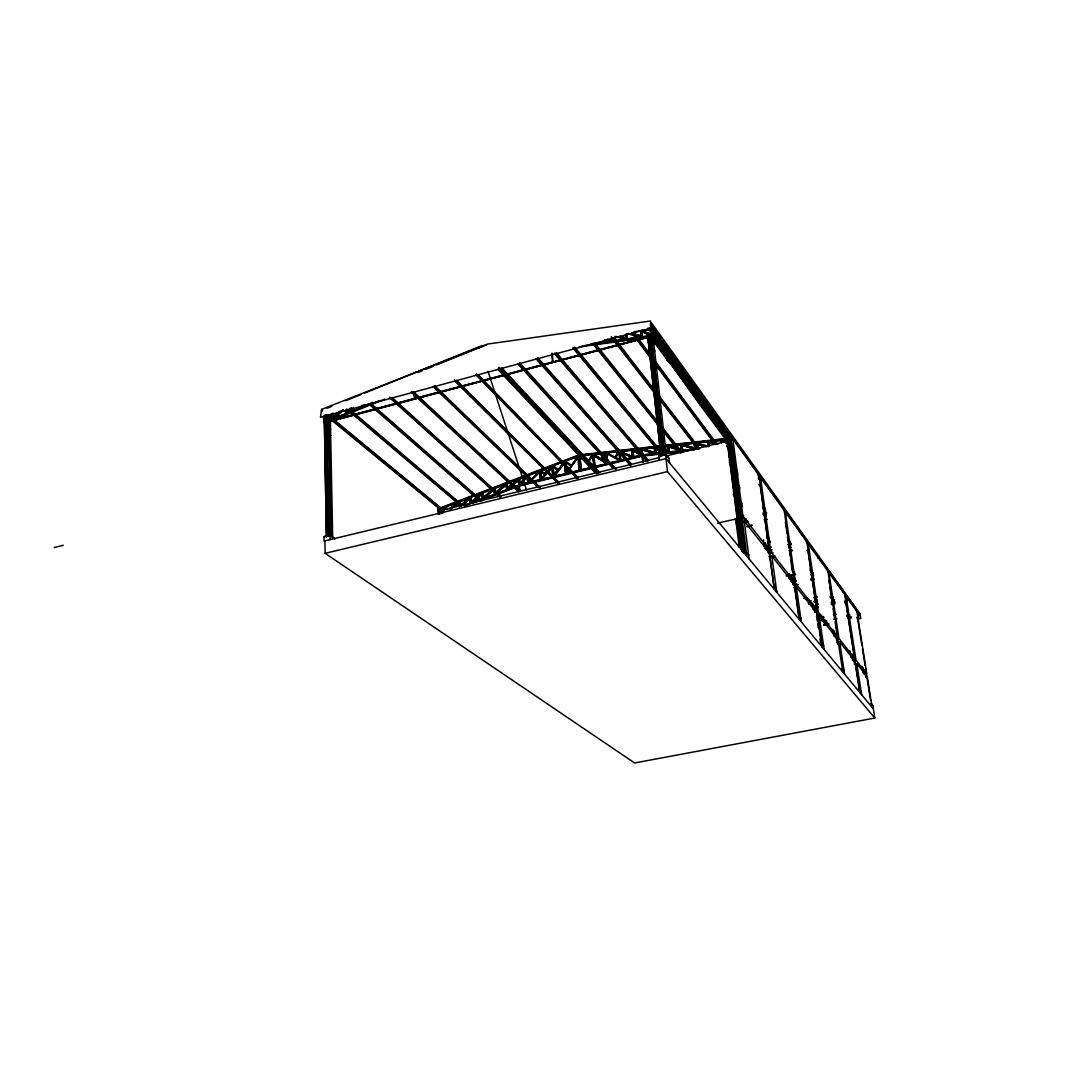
<?xml version="1.0" encoding="UTF-8"?>
<svg xmlns="http://www.w3.org/2000/svg" width="1084" height="1084" viewBox="0 0 1084 1084"><rect width="100%" height="100%" fill="white"/><g stroke="black" fill="none" stroke-linecap="round" stroke-linejoin="round"><path stroke-width="1.5" d="M663.95 354.441L665.535 356.609L666.552 356.473L664.235 347.232L663.218 347.381M664.316 346.392L666.606 349.563L666.565 355.118L664.316 346.392L663.3 346.528L665.59 349.698L665.562 353.858M666.741 356.731L665.712 356.866L668.069 360.091L669.085 359.956L666.741 356.731L666.782 350.701L665.766 350.837M668.069 360.091L666.145 352.341M668.083 358.682L668.123 353.194L665.874 350.078L666.89 349.942L669.14 353.059L669.099 358.547L668.083 358.682L667.337 355.809M669.085 359.956L666.782 350.701M669.316 354.495L670.617 361.541L669.275 360.213L669.316 354.495L668.11 354.4M669.668 360.796L669.709 355.403L670.725 355.267L670.684 360.66L669.316 353.316L668.3 353.452M670.915 354.482L671.213 363.926L701.145 405.009L700.169 405.118L668.259 360.349M658.909 338.885L658.842 344.671L656.484 335.525L658.909 338.885L657.866 339.021L656.254 336.785M659.086 340.213L661.43 349.441L659.018 346.135L659.086 340.213L658.042 340.362M661.43 349.319L660.4 349.576L658.435 341.867M660.427 346.894L660.468 342.612L658.882 340.417M660.413 348.316L661.443 348.181L661.497 342.476L659.113 339.17L658.083 339.319M661.619 349.698L661.674 343.736L664.004 352.978L662.974 353.113L660.59 349.834L661.619 349.698L664.004 352.978M662.974 353.113L660.644 343.885M661.484 344.007L663.042 346.162L662.988 351.799L664.018 351.663L664.058 346.026L661.728 342.801L660.698 342.937M664.235 347.232L664.194 353.221L666.552 356.473M665.535 356.609L663.991 350.376M650.861 334.915L650.901 330.485L652.243 337.503M652.527 337.246L652.595 330.661L653.638 330.512L653.544 339.82L670.861 362.72L668.936 362.327L652.676 340.064L653.72 339.929M653.747 338.872L653.815 332.978L656.213 342.273L653.747 338.872L652.703 339.021L655.183 342.409L652.771 333.127M655.21 339.807L655.251 335.403L656.294 335.254L656.226 341.135L653.815 331.839L652.785 331.975M657.812 344.807L657.866 339.021M856.048 609.628L859.517 615.129L651.172 325.634L651.281 322.544L859.978 613.747M480.781 347.137L480.862 346.148L485.876 345.444M566.227 472.001L571.119 466.188L566.58 472.353L565.414 462.245L571.119 466.188M577.867 456.188L571.702 465.402L577.867 456.188L565.306 460.998L578.206 456.554M566.336 473.22L577.975 457.421L566.336 473.22L579.425 470.483L566.688 473.586M614.899 457.177L618.978 451.771L606.525 452.746L618.652 451.405L614.899 457.177L606.525 452.746M619.099 453.031C608.829 467.638 622.826 441.039 619.75 459.548M592.596 454.304L579.683 455.754L592.596 454.304L587.799 461.472L592.081 455.808M588.165 461.581L592.718 455.565L593.951 465.7L588.165 461.581L597.989 472.204M588.504 461.947L593.056 455.917M601.254 459.115L605.36 452.882L601.254 459.115L593.531 454.21L605.36 452.882M601.647 459.209L606.81 462.529L601.647 459.209L605.685 453.857L606.647 460.876M601.986 459.562L606.01 454.223M553.545 475.036L557.582 469.955L552.881 466.77L553.897 475.388M564.412 461.337L553.016 465.7L564.412 461.337L558.545 469.535L563.721 463.003M554.913 474.114L557.582 469.955M553.653 476.31L564.52 462.597L565.78 473.803L553.653 476.31L565.78 473.803M554.005 476.662L564.872 462.963M540.347 470.551L545.062 473.749L551.905 466.12L545.415 474.101L540.347 470.551L551.905 466.12M544.751 474.833L541.295 478.681L540.442 471.797L544.751 474.833L541.295 478.6L540.442 471.797M541.024 479.372L552 467.15L553.097 476.879L541.024 479.372L553.097 476.879M541.377 479.724L552.352 467.516M440.578 513.437L446.134 508.071L440.985 513.775M325.485 421.554L332.544 413.817M440.28 512.691L446.08 507.082M329.346 416.175L324.604 420.362L329.888 414.589M519.683 483.64L527.041 475.632L519.331 478.586L520.049 483.992L519.331 478.586M527.922 482.99L527.109 476.526L527.922 482.99L519.751 484.534L527.407 475.984L519.697 478.925M520.117 484.887L527.474 476.879M539.818 471.242L528.287 475.646L528.748 481.879L539.818 471.242L528.45 482.421L540.482 479.941L539.52 471.784L540.36 478.383M528.816 482.773L539.886 472.136M340.173 411.053L333.073 417.015L332.991 413.18M334.766 416.446L340.674 411.486M345.999 410.944L346.067 413.749L333.1 418.329L342.95 409.779M333.615 418.763L343.465 410.213M351.284 407.638L346.487 411.663L346.433 409.074M348.194 411.08L351.799 408.072M346.528 412.923L359.536 408.316L346.528 412.923L351.46 408.56M347.029 413.356L353.208 407.95M371.487 403.505L360.01 407.503L362.476 405.253M360.511 407.936L364.224 404.644M449.101 509.101L457.624 502.664M450.659 508.464L456.459 503.64M450.456 508.965L458.112 503.247L450.849 509.29M458.803 506.499L469.765 498.017L459.196 506.838L458.546 501.824L469.386 497.692M460.063 506.445L470.158 498.694L461.662 505.767M470.863 501.946L481.96 493.356L471.255 502.285L470.591 497.217L481.581 493.017M481.133 499.629L470.93 503.044L481.865 493.776L482.543 499.101L481.865 493.776M471.31 503.382L482.244 494.114M493.83 488.342L482.678 492.597L482.976 497.38L494.196 488.681M484.562 496.716L492.99 489.683M483.03 498.328L493.992 489.196L494.683 494.467L483.03 498.423L494.683 494.467M483.41 498.667L494.372 489.534M506.106 483.64L495.117 492.786L494.819 487.963L506.485 483.979M505.266 484.995L495.496 493.125L494.819 487.963M495.442 494.168L506.174 484.589L506.77 488.179M495.185 493.735L506.553 484.927M517.583 480.293L507.312 488.179L518.816 479.263M507.38 489.128L518.884 480.212L507.38 489.128L519.222 485.104L507.759 489.48M668.95 361.297L666.687 359.59L668.245 361.392L668.3 354.631L669.356 360.376L667.08 353.628M327.056 408.275L331.745 406.378M345.782 400.687L361.392 394.373M364.522 393.113L480.022 346.365L480.226 347.286L436.513 364.983M417.774 372.557L422.448 370.66M425.578 369.4L433.383 366.243M328.032 414.522L325.037 415.741L325.119 420.782M332.124 418.722L332.029 413.383L324.97 421.134L332.639 419.142L330.173 420.145M333.1 418.329L346.067 413.749M360.01 407.503L372.571 402.435M478.871 347.842L479.548 347.571M328.506 421.175L379.644 400.579M329.021 421.595L384.793 399.142M438.342 514.344L438.072 508.762L578.68 454.968L660.441 445.822M440.05 508.491L454.264 503.057M457.421 501.851L579.032 455.334L590.699 454.02M439.603 514.209L438.979 509.317L445.687 506.743M446.703 509.507L446.554 506.418L457.231 502.339M507.312 488.179L506.987 483.301L518.45 478.925M539.453 470.89L527.922 475.293L528.382 481.526M438.979 509.317L444.738 507.597M456.093 503.247L446.554 506.418M469.765 498.017L458.938 502.163L459.196 506.838M470.591 497.217L480.402 493.965M483.071 492.935L492.813 489.209M495.198 488.301L505.076 484.521M506.987 483.301L517.38 479.819M540.699 470.903L552.271 466.472M464.453 505.51L470.049 503.382L469.765 498.355M470.93 503.044L482.163 498.762M495.076 493.83L506.878 489.805L495.564 494.128M464.846 505.849L470.442 503.708L470.253 500.361M472.312 503.423L518.979 485.618L642.568 455.632L661.064 453.586M478.911 501.377L519.344 485.957L642.88 455.998L661.362 453.966M324.373 420.782L326.433 536.81L324.373 420.782L327.382 420.091M663.232 455.266L660.955 455.822L647.663 335.349L651.01 334.577M324.482 421.053L327.382 420.28L330.444 422.787M647.758 335.647L651.023 334.78M642.175 336.799L650.305 335.2L641.565 331.27L642.541 337.3L641.565 331.27M326.636 421.256L328.411 420.226M323.56 416.27L323.669 422.448L651.904 335.81L651.01 327.802L647.676 328.262M646.633 337.503L328.777 421.784L646.565 337.409M328.669 421.297L646.606 337.802M651.606 338.14L653.178 337.734L650.942 334.482M324.577 427.299L327.49 426.527L330.552 429.02L327.653 429.969M648.462 342.124L651.755 341.257L653.923 344.387M324.59 427.489L327.49 426.73L330.552 429.21M648.489 342.327L651.769 341.46M652.351 344.807L653.896 344.197M324.699 433.776L327.612 433.017L330.674 435.673L327.774 436.432M649.208 348.845L652.5 347.978L654.655 350.904L651.362 351.758M324.699 433.966L327.612 433.207M649.235 349.048L652.527 348.181L654.668 351.094L651.389 351.961M327.761 436.242L330.674 435.483M54.2 547.556L63.251 545.266M478.721 453.397L519.426 491.323L519.195 484.792M519.751 484.534L527.556 482.637M528.45 482.421L540.117 479.589M580.902 469.684L594.059 466.933L581.254 470.049L579.791 456.974L593.72 466.581M594.642 466.35L606.932 463.817L594.981 466.716L593.639 455.47L606.593 463.451M607.514 463.22L619.858 460.673L607.853 463.586L606.62 453.789L619.858 460.673M620.454 460.077L632.853 457.516L620.78 460.443L619.682 452.204L632.528 457.15M633.462 456.92C654.953 449.386 627.609 465.632 632.826 450.741L641.606 454.955M519.168 484.982L519.805 491.472M642.717 462.014L642.446 455.808L643.232 462.082M324.008 536.932L330.01 535.469L335.024 538.992L329.997 535.062L323.994 536.512L324.075 541.065L666.01 458.627L873.338 708.828M669.465 462.8L668.936 458.085L665.481 453.884L658.679 455.524L659.194 460.266M658.72 455.957L665.535 454.318L668.991 458.505M659.668 457.502L442.543 509.954L442.706 513.274M666.254 455.903L727.107 441.202L737.134 518.721L717.405 523.206M726.592 445.456L730.928 444.454L732.581 446.893L731.199 447.218M728.041 445.334L730.955 444.643M726.863 445.836L729.166 445.28M726.632 446.364L731.47 445.212L731.266 437.435L702.567 397.584L701.619 398.533L697.649 393.031M726.917 446.743L731.741 445.592L731.185 441.256M731.172 447.042L732.567 446.716L746.483 552.921M728.8 451.174L731.714 450.483L733.367 452.895L730.467 453.586M728.827 451.351L731.727 450.659M731.957 453.044L733.353 452.719M325.132 553.328L667.459 471.621L874.802 718.028L634.614 762.987L325.132 553.328L324.929 540.862M729.586 457.218L732.499 456.527L734.139 458.749M729.613 457.407L732.527 456.716L734.166 458.938L732.743 459.088M736.876 488.708L740.115 487.949M758.719 484.805L760.06 484.67M746.862 526.282L752.35 525.117M746.89 526.621L751.835 525.51L746.93 526.688M743.014 552.271L746.022 551.607L748.624 554.778M743.068 552.65L746.063 551.986L748.678 555.157M768.827 556.675L771.835 556.024L794.436 584.628L799.423 619.628M771.645 557.176L774.938 556.458M770.683 557.461L775.534 556.39M771.822 557.461L775.155 556.81M806.672 550.537L807.905 550.428M794.287 585.224L797.58 584.52M794.694 585.197L797.946 584.506M794.355 585.523L797.689 584.872M793.474 587.663L796.347 587.054L816.875 613.043L821.821 646.66M857.444 619.208L860.737 618.517L859.924 613.422M815.005 607.717L818.312 607.026M831.401 604.235L834.788 603.585M844.409 601.715L847.01 601.173L845.913 594.953L856.035 660.17L866.807 673.869L856.956 611.579M815.019 607.961L818.352 607.325M831.496 604.52L834.829 603.883M844.666 602.623L845.791 602.392L859.612 691.145M844.693 602.772L845.818 602.541L844.761 600.97M816.442 616.552L819.192 615.983L837.851 639.614M824.07 623.029L827.336 622.365M823.704 624.858L828.637 623.856M823.718 624.912L828.664 623.896M825.236 624.845L828.582 624.221M837.065 642.487L839.694 641.945L855.14 661.511L860.005 692.73M854.233 664.072L856.78 663.571L867.281 676.877L872.092 707.324M481.472 347.043L482.163 346.948M651.172 325.634L650.427 325.742L650.495 323.682L860.1 614.479M642.866 329.942L650.373 329.468L664.424 455.077M634.696 331.609L640.712 330.783L641.281 336.081M643.232 330.444L650.373 329.468M591.051 343.736L595.672 343.113M596.756 342.964L610.712 341.067L605.861 339.698M626.484 334.522L626.931 338.872L641.064 336.948L627.961 333.479M598.693 343.235L611.091 341.555M615.292 340.986L619.967 340.349M623.097 339.929L626.213 339.509M626.931 338.872L641.43 337.449M581.891 345.986L646.443 337.246L646.687 337.91M578.978 346.921L646.809 337.747M660.468 342.612L661.497 342.476M659.018 346.135L657.988 346.27L660.4 349.576M663.042 346.162L664.058 346.026M665.59 349.698L666.606 349.563M662.974 352.937L664.004 352.801M668.123 353.194L669.14 353.059M665.535 356.379L666.565 356.243M670.088 355.918L671.104 355.782L675.752 362.219L675.847 368.126L671.104 355.782M668.069 359.793L669.085 359.671M668.245 360.335L669.275 360.213M669.6 361.677L670.617 361.541M668.936 362.327L669.953 362.192M671.213 362.883L671.118 356.934L675.874 369.278L671.213 362.883L670.197 363.004L674.858 369.4L670.698 358.614M671.944 358.492L674.749 362.354L675.752 362.219M670.197 364.048L671.213 363.926M676.01 364.102L679.641 369.129L680.644 368.994L680.738 374.793L679.736 374.928M683.421 378.533L680.034 369.671L681.037 369.536L685.454 375.66L685.549 381.365L681.037 369.536M681.009 370.552L681.118 376.473L685.576 382.611L681.009 370.552L680.007 370.687L684.573 382.611M679.763 376.121L680.806 376.067L676.131 363.858L676.226 369.766L680.806 376.067M680.034 369.671L684.451 375.782L685.454 375.66M681.118 376.473L680.115 376.609L684.573 382.733M685.752 377.571L689.194 382.34L690.183 382.218L690.291 387.815L685.874 376.256L690.183 382.218M689.668 382.991L690.644 382.869L694.83 388.668L694.939 394.169L693.963 394.291M685.373 378.75L689.316 389.061L690.305 389.115L689.316 389.237L684.925 383.208M691.335 385.308L693.855 388.79L694.83 388.668M690.644 389.576L689.654 389.698L693.99 395.646L694.966 395.524L690.535 383.628L690.644 389.576L694.966 395.524M695.183 390.01L694.207 390.132L698.584 401.947L694.329 396.094L695.305 395.985L699.559 401.825L695.183 390.01L695.305 395.985M690.101 385.213L693.99 395.416L694.966 395.294M695.183 390.619L698.448 395.132L699.424 395.01L699.532 400.43L695.345 389.373L699.424 395.01M699.654 399.617L701.321 405.226L702.296 405.104L699.885 402.272L699.776 396.636L701.321 399.102L702.283 398.98L702.391 404.305L701.429 404.427M702.025 403.113L701.971 400.267L702.933 400.159L707.242 411.581L703.055 405.822L702.933 400.159M698.584 401.663L699.559 401.541M701.145 404.007L698.923 402.421M702.784 400.335L706.131 404.969L707.093 404.847L707.215 410.484L702.92 399.061L707.093 404.847M702.093 406.934L703.055 406.825L730.02 443.857L729.085 443.966L700.169 405.118M707.269 406.541L710.535 411.066L711.497 410.944L711.619 416.486L707.418 405.294L711.497 410.944M713.828 419.373L710.887 411.554L711.849 411.446L715.819 416.947L715.941 422.394L711.849 411.446M711.836 412.408L711.958 418.072L715.968 423.587L711.836 412.408L710.874 412.53L715.02 423.587M710.887 411.554L714.871 417.055L715.819 416.947M711.958 418.072L710.996 418.18L715.02 423.695M716.158 418.343L716.28 424.02L720.237 429.454L716.158 418.343L715.196 418.451L719.288 429.399M719.261 428.329L715.264 417.597L719.139 422.963L720.088 422.855L720.21 428.221L716.212 417.489L720.088 422.855M720.508 424.86L723.34 428.79L724.288 428.681L724.41 433.952L720.508 423.451L724.288 428.681M720.548 429.874L720.413 424.183L724.437 435.24L720.548 429.874L719.6 429.982L723.502 435.348L720.047 425.849M723.733 432.909L723.665 430.05L724.6 429.942L728.584 440.931L727.649 441.039L723.8 435.754M724.722 430.7L727.486 434.521L728.421 434.427L728.543 439.603L727.621 439.697M728.719 434.833L727.784 434.941L730.074 438.112L731.009 438.004L731.131 443.099L728.719 434.833L731.009 438.004M728.746 435.944L728.882 441.337L731.05 443.871L728.746 435.944L727.811 436.053L730.128 443.966M730.345 437.543L731.266 437.435M665.454 445.267L725.521 438.546M594.032 453.654L639.072 448.627M642.406 448.248L659.086 446.391M665.752 445.646L707.459 440.985M710.792 440.605L725.806 438.939M631.796 449.928L619.587 451.296L632.758 456.608L631.796 449.928L632.433 456.242M632.731 449.833L640.969 448.911L632.731 449.833L641.823 454.413L641.416 450.565M641.904 448.803L654.235 447.435L655.075 452.76L641.904 448.803L655.075 452.76M655.495 447.692L661.308 446.635M664.384 446.296C671.01 442.326 667.541 459.25 667.446 445.958M668.53 445.836L680.738 444.467L681.606 449.738L668.53 445.836L681.606 449.738M682.242 444.711L694.099 442.977L694.979 448.207L683.841 445.145M708.435 446.662L707.554 441.473L695.454 442.828L706.551 445.863M717.215 443.83C689.695 439.02 743.217 439.521 710.819 441.527M722.323 440.239L726.619 439.345M593.856 454.562L605.699 453.248M595.075 423.519L619.913 451.662L632.107 450.307M643.76 449.006L654.546 447.8M657.026 447.529L660.088 447.177M664.682 446.676L667.758 446.323M668.828 446.202L681.037 444.846M683.774 444.535L694.397 443.356M707.838 441.852L695.738 443.207L706.849 446.242M723.855 440.077L726.89 439.738M723.665 430.05L727.635 440.754L728.57 440.66M728.882 441.337L727.947 441.445L731.47 445.212L731.09 442.326M729.085 443.004L730.006 442.895M654.871 453.356L642.013 449.765L642.527 454.724L655.183 453.735L644.397 454.914M660.102 449.616L655.292 448.288L655.834 453.261L660.441 452.746M665.048 452.245L668.543 452.258M669.072 451.798L681.728 450.808L669.384 452.163L668.503 446.757L681.728 450.808M682.392 450.321L694.817 448.952L681.795 445.226L682.69 450.7L692.012 449.67M706.809 446.865L695.169 443.695L695.793 448.844L698.909 448.505M655.834 453.261L660.739 453.112M695.793 448.844L699.207 448.884M664.424 453.22L694.695 449.887M666.403 453.41L684.898 451.378M732.798 486.594L739.491 485.903M763.055 513.017L766.415 512.705M763.285 513.328L766.645 513.017M740.331 516.025L743.516 515.727M740.575 516.336L743.76 516.038M742.472 521.404L747.35 520.943M742.716 521.716L747.594 521.255M764.057 519.71L767.35 519.399M736.199 522.84L739.545 522.529M744.572 522.054L747.919 521.743M744.816 522.352L748.163 522.041M787.851 544.507L791.198 544.209M788.068 544.791L791.401 544.493M768.407 547.339L771.456 547.068M768.786 552.366L771.903 552.095M789.274 550.591L792.431 550.306M769.017 552.65L772.133 552.379M789.491 550.862L792.634 550.591M769.383 553.125L772.729 552.84M769.599 553.409L772.96 553.111M818.596 555.889L818.054 558.341L818.61 556.688M786.93 575.062L790.277 574.791M787.133 575.319L795.48 574.628M786.049 575.916L788.976 575.672M792.553 580.55L795.548 580.306M810.737 579.086L813.759 578.842M792.756 580.807L795.751 580.563M810.927 579.344L813.949 579.1M792.512 581.336L795.805 581.078M810.669 579.872L813.976 579.615M792.716 581.593L796.008 581.336M803.935 598.178L807.295 597.921M814.003 597.406L817.363 597.149M804.125 598.422L807.485 598.165M814.192 597.636L817.553 597.379M830.073 596.932L833.339 596.674M830.249 597.176L833.515 596.918M808.325 603.598L811.211 603.381M831.699 601.837L834.626 601.606M808.745 603.815L812.133 603.558M831.875 602.067L834.802 601.85M809.463 604.276L812.81 604.018M831.225 602.623L834.572 602.379M809.653 604.506L813 604.249M831.401 602.867L834.748 602.609M817.39 614.709L820.764 614.465M833.366 614.52L836.563 614.289M858.975 613.693L859.517 615.129M821.401 620.048L824.694 619.804M833.718 619.154L837.038 618.923M847.769 618.151L851.089 617.907M821.577 620.265L824.87 620.034M821.469 620.78L824.816 620.536M823.312 620.888L826.658 620.644M819.68 617.135L823.041 616.918M846.618 615.373L849.991 615.143M631.511 333.289L640.915 335.579L640.712 330.783M631.891 333.791L639.723 335.701M626.701 333.574L641.403 337.165M619.411 336.162L625.698 337.707L625.427 335.037M619.791 336.663L624.506 337.815M616.091 336.392L626.186 339.278L614.845 336.487M607.433 339.048L610.577 339.82M604.642 339.793L611.078 341.392M709.031 441.31L718.516 443.884M709.099 446.052L708.611 442.137L715.941 444.128M708.611 442.137L716.226 444.508M695.169 443.695L704.194 446.459M681.944 444.332L694.979 448.207M681.795 445.226L693.475 448.735M668.503 446.757L681.714 450.7M655.183 447.326L659.993 448.654M664.79 449.996L668.001 450.876M657.094 448.139L660.292 449.033M664.899 450.958L668.245 451.892M655.292 448.288L660.4 449.996M642.013 449.765L653.584 453.288M763.543 513.83L766.442 514.656M763.163 514.575L766.198 515.456M763.407 514.886L766.429 515.767M740.209 516.607L744.844 518.206M741.605 517.881L746.104 519.195M741.849 518.193L746.334 519.493M735.264 519.941L738.461 521.106M788.502 546.512L791.415 547.379M768.448 548.897L771.673 549.859M768.664 549.182L771.889 550.144M767.811 549.534L770.914 550.672M810.629 574.764L813.705 575.699M792.255 577.813L795.358 578.748M792.458 578.057L795.561 579.005M792.282 578.612L795.439 579.574M831.225 598.68L834.328 599.642M831.401 598.924L834.504 599.872M809.369 599.682L806.55 598.991M814.057 601.308L816.875 602.013M810.859 600.915L806.266 599.479L811.049 601.146M813.921 601.864L817.173 603.056M846.59 615.549L850.94 616.904M846.753 615.78L851.103 617.135M846.523 616.281L851.062 617.704M823.637 616.701L819.423 615.536M819.138 616.037L823.637 617.446M819.314 616.254L823.813 617.677M619.913 451.662L632.758 456.608M619.682 452.204L632.853 457.516M641.443 330.132L650.603 334.197L650.021 328.967M643.34 331.311L650.956 334.699M641.931 331.772L649.208 335.037L662.649 455.51M722.052 439.86L730.277 443.735M730.033 444.616L722.174 440.89L729.004 444.372M633.056 450.199L641.823 454.413M632.826 450.741L641.918 455.321M615.346 457.204L619.75 459.63L618.774 452.651M650.82 337.869L652.514 338.899M593.531 454.21L600.929 458.762M593.639 455.47L606.932 463.817M565.306 460.998L571.702 465.402M553.016 465.7L558.545 469.535M552.881 466.77L557.935 470.307M579.683 455.754L587.799 461.472M579.791 456.974L594.059 466.933M327.111 434.237L329.292 436.039M327.111 434.427L329.157 436.08M327.124 427.719L329.17 429.386M327.002 427.76L329.17 429.576M323.669 422.448L324.075 416.69M329.048 423.153L325.864 420.484L327.869 536.458M325.864 420.687L328.926 423.18M339.509 425.05L336.894 422.909L339.441 425.023M342.124 427.204L346.04 430.429L342.043 427.164M352.571 435.809L348.655 432.584L442.258 509.751M355.186 437.95L416.595 488.478M326.067 414.806L443.139 511.187M325.417 415.064L442.57 511.404M438.072 508.762L438.668 513.274M329.672 416.188L442.841 509.521M351.948 412.069L355.796 415.348M359.658 418.614L363.506 421.893M366.08 424.074L371.216 428.437M373.79 430.619L377.652 433.898M380.213 436.08L385.362 440.443M387.937 442.624L399.495 452.448M402.069 454.63L407.205 458.993M409.779 461.174L421.351 470.998M423.912 473.18L461.188 504.819M347.788 409.305L461.432 505.7M347.11 409.535L460.212 505.388M350.024 409.63L463.044 505.686M370.809 404.942L480.429 500.794M370.159 405.199L478.572 499.9M371.717 404.169L482.001 500.808M373.601 406.649L379.942 412.205M382.476 414.427L388.817 419.982M391.365 422.204L473.816 494.358M390.077 397.232L500.727 497.041M389.413 397.503L500.144 497.258M392.191 397.625L500.984 495.944M395.294 401.27L402.801 408.045M406.554 411.446L425.334 428.383M427.828 430.646L436.595 438.546M439.088 440.809L491.648 488.247M497.908 493.897L500.401 496.16M729.085 443.966L730.535 445.307M413.993 392.218L520.008 491.106M415.809 394.779L444.183 421.215M446.649 423.505L460.212 436.161M462.678 438.451L476.255 451.093M411.92 391.798L518.531 491.052M411.202 392.015L518.545 491.824M698.936 402.95L703.055 406.825M433.085 386.595L537.623 486.987M434.603 385.674L540.293 487.461M436.378 388.275L488.654 438.559M491.079 440.903L527.542 475.984M529.981 478.329L539.697 487.678M433.749 386.338L538.22 486.757M454.467 379.766L558.531 483.139M455.009 381.216L557.948 483.369M456.499 380.335L559.358 482.692M455.836 380.592L558.775 482.908M476.445 374.414L577.664 478.383M475.781 374.685L577.081 478.6M478.423 375.023L578.463 477.949M476.581 374.075L487.19 384.969M493.071 391.012L561.39 461.228M564.927 464.86L576.702 476.974M565.414 462.245L566.58 472.353M580.414 471.147L578.68 454.968M578.436 462.814L579.425 470.483M497.8 369.359L595.089 472.651M502.204 370.714L514.927 384.278M519.548 389.197L532.271 402.76M535.74 406.459L549.615 421.256M553.084 424.955L566.959 439.738M569.276 442.204L583.151 457.001M586.62 460.7L598.192 473.031M498.654 367.503L598.029 473.356M499.223 368.519L582.555 457.231M586.038 460.93L597.609 473.247M508.992 379.861L517.095 388.492M522.881 394.644L533.314 405.728M539.1 411.893L550.686 424.21M556.471 430.362L566.905 441.445M573.856 448.844L584.276 459.928M591.227 467.312L597.013 473.478M498.464 369.102L596.837 473.654M501.784 367.923L599.886 472.773M502.258 369.251L505.727 372.95M509.195 376.649L521.892 390.213M525.361 393.912L581.959 454.345M584.262 456.811L592.352 465.442M594.655 467.909L598.124 471.608M503.897 371.798L506.214 374.265M508.518 376.731L515.876 384.617M521.241 390.294L532.068 401.893M537.42 407.557L551.729 422.855M554.751 426.053L565.618 437.665M570.929 443.315L581.81 454.941M499.331 367.408L598.639 473.288M593.951 465.7L592.718 455.565M518.369 363.574L613.734 468.261M517.691 363.668L606.308 460.863M608.585 463.356L613.124 468.329M519.643 362.855L616.091 469.006M524.642 369.183L534.859 380.43M537.136 382.923L542.813 389.17M548.49 395.403L565.523 414.129M570.062 419.129L587.094 437.855M590.495 441.594L609.804 462.827M612.081 465.321L615.482 469.074M606.62 453.789L607.853 463.586M536.594 358.506L630.807 465.104M535.821 358.519L630.685 465.741M537.759 357.706L631.389 463.898M538.192 359.061L543.761 365.376M545.997 367.91L550.455 372.964M554.913 378.018L583.924 410.89M587.271 414.671L591.728 419.738M621.85 453.857L624.072 456.391M627.419 460.185L630.766 463.979M552.542 362.232L551.81 353.343M552.962 362.124L552.23 353.221M554.29 353.357L646.823 461.256M642.08 455.903L642.853 462.163M556.214 352.544L648.611 460.686M556.62 353.926L565.428 364.224M567.623 366.798L570.929 370.66M574.235 374.522L577.528 378.384M580.834 382.246L584.14 386.107M587.447 389.969L590.739 393.831M592.948 396.405L635.888 446.594M639.181 450.456L641.389 453.031M644.695 456.892L647.988 460.754M642.527 454.724L642.324 450.131M554.994 353.262L647.446 461.188M573.653 347.91L662.134 454.603M572.948 348.018L661.511 454.67M574.845 347.205L661.118 451.5M575.225 348.614L577.379 351.216M579.534 353.831L582.772 357.734M584.94 360.335L588.178 364.251M590.333 366.853L658.327 448.966M773.691 585.197L776.049 588.056L776.605 592.081M798.651 615.482L800.778 618.056M821.658 643.395L823.596 645.739M842.295 668.449L844.057 670.576M859.463 689.275L861.089 691.24M773.746 585.563L776.103 588.422M798.705 615.834L800.832 618.408M821.713 643.733L823.637 646.078M842.349 668.774L844.111 670.901M859.517 689.587L861.143 691.565M871.319 703.909L872.85 705.765M595.157 344.522L597.27 347.165M608.896 361.677L611.01 364.319M613.124 366.961L615.238 369.603M617.352 372.232L641.674 402.598M643.788 405.226L645.901 407.869M648.015 410.511L650.129 413.153M652.243 415.795L654.357 418.424M662.812 428.993L678.665 448.776M593.653 343.804L658.11 424.169M662.338 429.44L680.305 451.838M592.934 343.899L658.516 425.565M662.744 430.836L680.725 453.22M595.875 344.427L657.134 420.985M662.405 427.584L681.416 451.351M735.277 518.667L737.526 521.404L741.158 549.493M612.866 338.303L654.208 391.663M659.37 398.343L698.652 449.033M733.787 494.399L735.86 497.068M738.963 501.065L742.052 505.076M766.862 537.095L769.965 541.092M791.686 569.141L794.802 573.151M814.504 598.598L816.577 601.268M611.105 337.07L654.56 393.086M659.722 399.752L698.001 449.115M733.177 494.467L735.25 497.136M740.426 503.803L742.486 506.472M767.323 538.477L770.426 542.488M793.027 571.62L795.046 574.235M815.331 600.373L818.379 604.303M613.991 337.612L654.275 389.739M659.438 396.419L699.736 448.559M738.99 499.358L742.079 503.369M766.876 535.455L768.949 538.125M791.55 567.379L793.569 569.994M814.843 597.528L816.862 600.143M617.406 343.045L629.804 359.089M631.877 361.758L633.95 364.441M639.113 371.121L652.554 388.492M661.863 400.524L678.408 421.906M680.481 424.576L698.055 447.299M738.38 499.426L740.453 502.095M816.279 597.989L816.862 600.902M737.147 484.48L736.483 481.066M631.62 332.802L650.82 358.465M655.874 365.227L714.505 443.573M735.724 471.947L737.743 474.643M763.014 508.423L766.049 512.475M788.285 542.19L790.304 544.9M633.449 332.016L637.487 337.422M639.506 340.132L649.601 353.669M655.657 361.799L717.215 444.386M729.329 460.632L731.348 463.342M734.369 467.394L737.391 471.459M762.621 505.307L765.656 509.372M787.851 539.154L790.886 543.219M810.033 568.897L813.041 572.948M831.143 597.23L834.152 601.281M638.774 340.227L647.866 352.408M654.939 361.893L659.993 368.655M662.012 371.365L673.123 386.256M678.178 393.018L716.565 444.454M735.751 470.171L737.784 472.881M632.351 332.707L650.536 357.029M655.576 363.777L715.155 443.505M729.288 462.421L731.307 465.117M735.345 470.524L737.364 473.234M762.608 507.014L765.629 511.065M788.854 542.135L790.873 544.846M810.033 570.469L813.054 574.506M832.16 600.089L834.165 602.785M650.901 342.652L652.338 344.604L650.752 342.693M647.663 335.349L661.037 455.903M727.974 445.09L741.795 551.539M728.584 440.931L724.735 435.646L724.6 429.942M760.087 484.562L774.003 586.214M807.878 550.265L822.214 647.121M856.685 617.379L857.688 618.856M690.305 389.115L685.915 383.086L685.806 377.151L690.305 388.939M702.093 405.944L706.28 411.703L701.971 400.267M706.605 412.137L710.684 417.747L707.527 409.305M715.332 424.129L719.288 429.562M655.373 342.68L657.825 346.04L658.855 345.904L656.47 336.663L656.403 342.53L658.855 345.904L657.798 345.945L656.226 339.848M675.224 369.888L679.803 376.189L675.698 365.498M653.815 331.839L656.294 335.254M669.316 353.316L670.725 355.267M680.644 368.994L676.104 362.72L680.738 374.793M702.283 398.98L699.749 395.47L702.391 404.305M657.405 337.314L661.254 342.625M667.012 350.62L668.936 353.276M673.869 360.105L681.795 371.08M686.755 377.937L694.681 388.926M729.939 439.399L730.074 442.164M846.008 599.913L845.412 596.01M858.745 617.595L857.986 611.986M651.403 327.111L733.245 440.673M757.906 474.887L761.849 480.347M784.518 511.824L786.496 514.561M806.211 541.919L809.179 546.024M827.797 571.878L829.748 574.574M728.421 434.427L724.735 429.318L728.543 439.603M701.605 397.692L703.516 400.348M708.313 406.988L712.147 412.299M714.058 414.955L719.803 422.936M722.676 426.92L728.434 434.887M651.01 327.802L652.256 336.311M758.488 476.73L758.61 479.155M747.079 458.031L749.058 460.781M757.919 473.112L761.862 478.6M766.794 485.456L770.738 490.93M799.314 530.699L803.258 536.173M808.19 543.03L814.098 551.255M818.041 556.742L823.894 564.872M825.832 567.596L843.379 592M845.33 594.709L854.111 606.904M671.281 358.994L673.652 365.173M675.684 364.359L678.584 371.907M685.44 377.828L689.302 387.937L689.194 382.34M695.562 392.652L697.961 398.966M690.644 382.869L694.939 394.169M691.28 387.232L692.893 391.473M704.099 404.888L705.183 407.747M708.557 410.999L710.128 415.199M720.128 425.063L722.92 432.557M488.017 371.324L526.445 489.873M699.776 396.636L702.296 405.104M728.99 439.074L729.803 441.825M661.728 342.801L664.018 351.663M661.85 347.368L662.609 350.322M659.113 339.17L661.443 348.181M666.89 349.942L669.099 358.547M322.382 410.159L322.517 411.08M874.802 718.028L872.81 705.467L871.265 703.597L871.807 706.971M857.932 620.373L861.902 645.414M862.403 648.693L865.059 665.4M865.56 668.692L870.587 700.372M865.086 670.752L866.17 677.459M864.978 672.243L865.764 677.229M863.745 669.329L864.531 674.343L863.636 669.356M862.972 667.473L863.528 670.847M861.97 666.199L863.054 672.907M856.78 663.571L861.631 694.695M844.802 594.682L854.734 658.503L838.935 638.408L828.921 572.623M853.081 656.836L853.84 661.755M851.794 653.882L852.823 660.468M851.699 653.896L852.715 660.481M850.019 650.793L851.062 657.419M839.694 641.945L844.599 674.14M827.905 571.2L837.918 637.121L818.393 612.284L808.298 543.965M828.813 580.36L829.355 583.748M829.816 587.027L832.648 605.428M833.108 608.707L834.666 618.761M835.141 622.053L842.837 672.026M836.021 633.937L837.58 644.018M836.238 637.311L836.74 640.644M834.26 630.902L835.371 637.568M832.783 629.438L833.826 636.159M819.192 615.983L824.138 649.452M806.875 541.986L816.984 610.482L795.52 583.178L785.372 512.109M815.1 606.173L816.076 612.772M816.767 617.297L817.282 620.996M817.756 623.991L818.257 627.582M819.978 639.072L820.466 642.433M813.813 605.821L814.802 612.528M813.705 605.848L814.436 610.875M811.943 602.704L812.959 609.452M796.347 587.054L801.333 621.931M784.233 510.537L794.382 581.742L770.738 551.661L760.575 477.665M785.372 521.973L787.065 533.599M787.485 536.851L788.244 541.864M788.664 545.116L789.179 548.49M789.613 551.729L790.358 556.756M790.778 559.994L792.472 571.634M792.905 574.886L799.206 619.357M792.269 578.138L793.217 584.764L792.228 578.084M792.201 580.143L792.675 583.449M790.507 575.103L791.456 581.729M790.399 575.13L791.334 581.756M788.867 573.748L789.572 578.721M788.827 573.693L789.531 578.666M771.835 556.024L776.835 592.365M759.057 475.551L769.22 549.723L743.001 516.363L732.879 439.183M774.247 589.249L769.261 552.745L744.193 521.011L749.179 558.992M767.187 545.889L768.149 552.623M767.364 548.125L767.824 551.458L767.242 548.152M765.426 542.908L766.334 549.588L765.304 542.935M763.461 539.832L764.64 548.233M746.022 551.607L746.564 555.835M730.873 444.386L745.006 552.528M731.05 447.069L744.654 551.553M729.532 444.792L743.57 552.854M729.41 444.819L743.448 552.881M738.529 527.393L739.166 532.352M739.6 535.645L740.02 538.951M740.67 543.897L741.09 547.19M735.643 519.06L739.274 547.217M721.063 439.969L721.47 443.153M708.909 442.516L709.383 446.432M707.554 441.473L708.15 446.296M695.467 444.074L696.077 449.223M694.099 442.977L694.681 447.827M682.093 445.605L682.69 450.7M680.738 444.467L681.308 449.359M668.814 447.136L669.384 452.163M666.606 457.705L653.151 337.53L651.592 337.937L649.438 334.997L662.798 455.47M665.481 453.884L667.459 471.621M651.443 337.978L664.614 454.765M655.59 448.654L656.132 453.627M654.235 447.435L654.777 452.394M642.446 455.808L643.097 461.919M640.969 448.911L641.511 454.033M626.85 335.024L627.311 339.36M625.658 334.197L626.078 338.208M625.807 338.791L611.796 340.918L611.511 338.059M633.151 451.107L633.788 457.285M611.742 337.124L612.175 341.406M620.007 452.57L620.78 460.443M605.685 453.857L606.471 462.177M593.978 455.836L594.981 466.716M580.13 457.326L581.254 470.049M577.975 457.421L579.086 470.131M564.52 462.597L565.428 473.451M553.233 467.136L553.761 473.735M552 467.15L552.745 476.526M518.992 481.838L519.629 491.513M518.518 479.873L518.857 484.751M507.366 483.64L507.691 488.532M506.174 484.589L506.499 489.467M493.992 489.196L494.304 494.128M482.678 492.597L482.976 497.38M470.984 497.556L471.255 502.285M457.719 502.908L457.909 506.296M439.372 509.643L439.521 512.691M414.508 392.462L414.779 398.79L414.102 392.327M414.305 392.272L414.576 398.844M727.486 434.521L727.581 438.41M723.34 428.79L723.407 431.418M719.139 422.963L719.234 426.988M714.871 417.055L714.939 419.779M710.535 411.066L710.63 415.213M345.484 410.511L345.552 413.316M706.131 404.969L706.199 407.787M702.567 397.584L702.757 406.541L701.782 406.649L701.768 405.633M701.321 399.102L701.402 403.099M698.448 395.132L698.502 397.842M693.855 388.79L693.936 392.923M333.506 413.6L333.56 416.161M332.693 538.355L330.43 422.597L327.273 420.009L329.441 536.079M684.451 375.782L684.505 378.628M679.641 369.129L679.709 373.479M329.048 422.95L331.094 535.279M328.926 422.99L330.972 535.306M329.997 535.062L330.078 539.615M325.986 420.457L328.005 536.431M324.522 415.308L324.604 420.362M674.749 362.354L674.79 365.308M321.541 409.427L320.457 417.326L651.24 328.059L650.454 321.013L487.746 344.034L321.541 409.427M330.43 422.597L327.544 423.356L330.525 422.665M738.218 485.524L737.31 480.171L738.218 485.524M711.687 417.692L707.567 412.028L707.446 406.392L711.687 417.692M854.219 661.89L853.189 655.305L854.192 661.85"/></g></svg>
